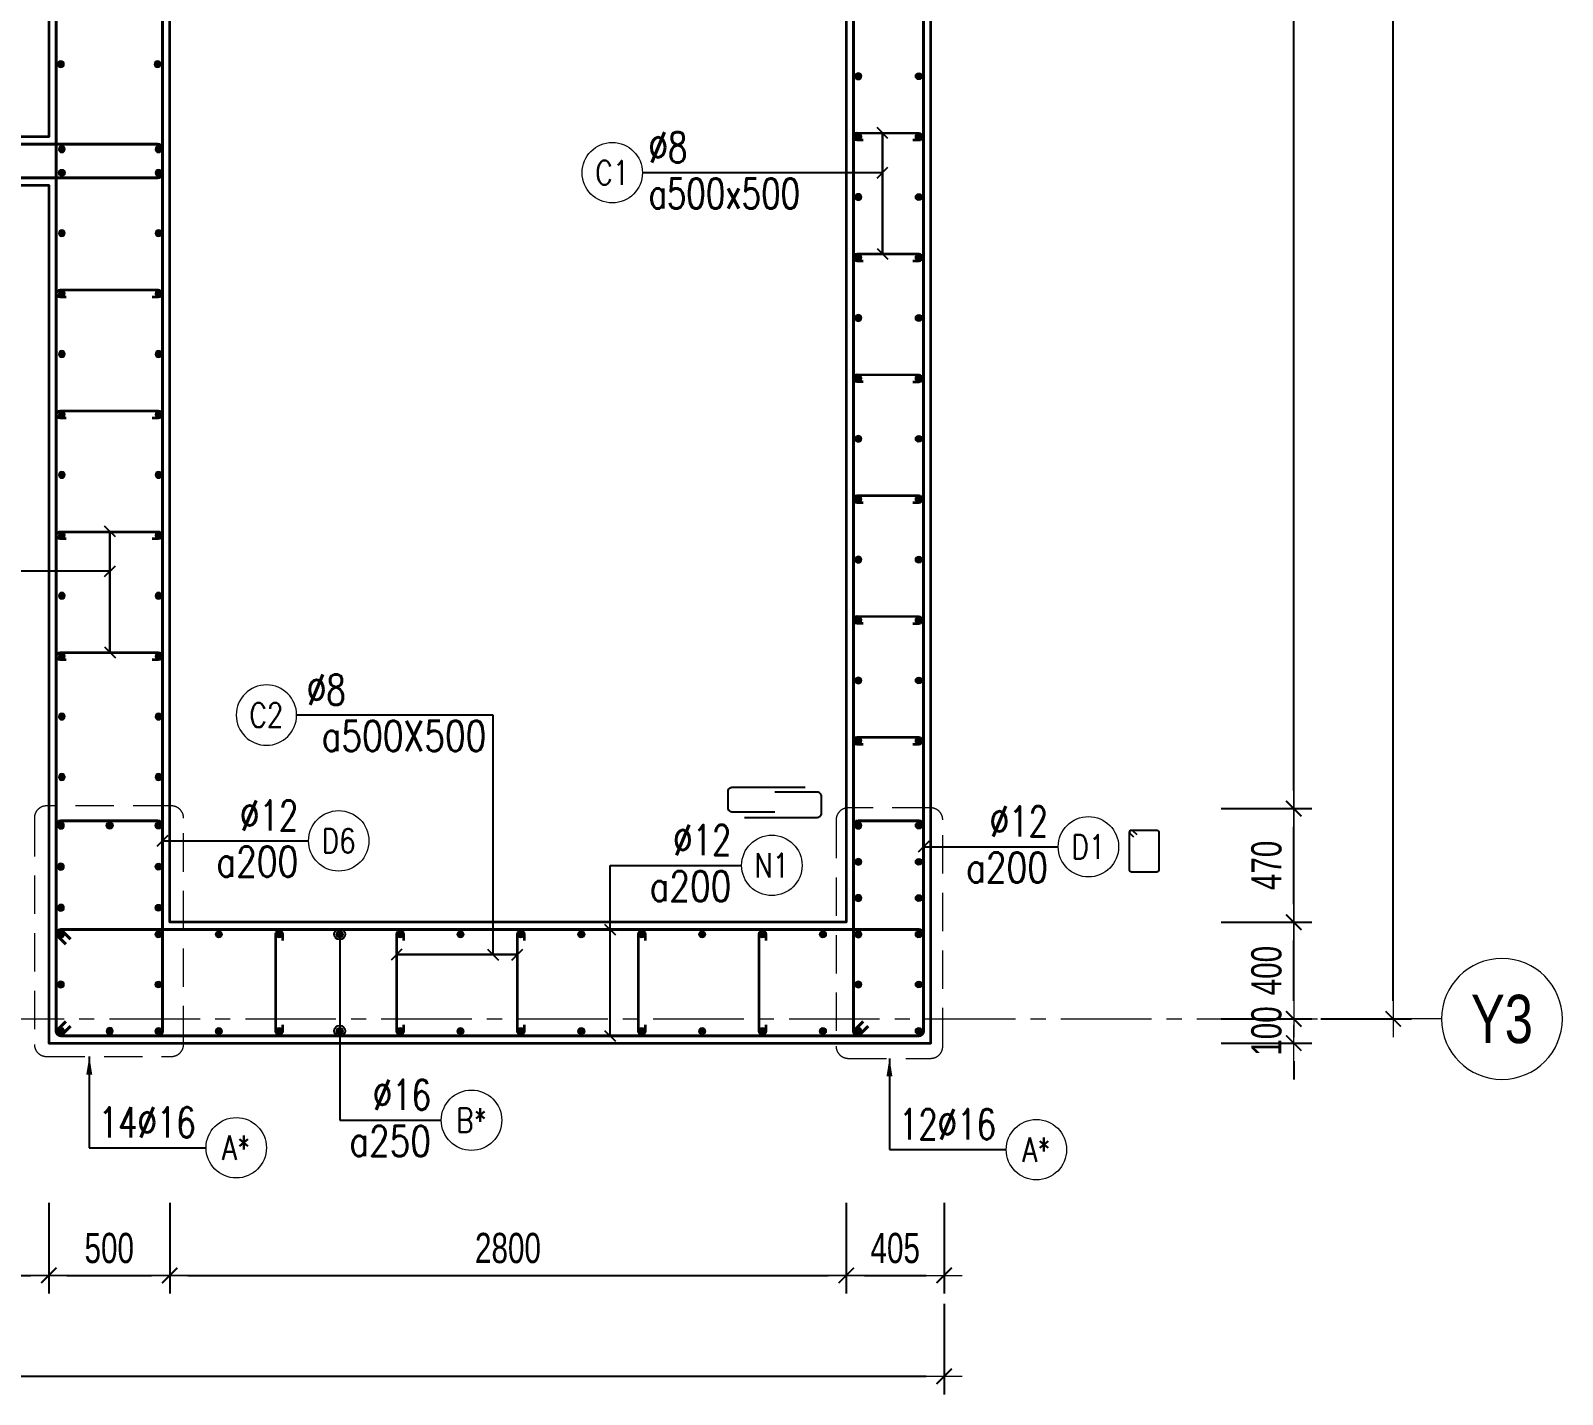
# Model space of a CAD drawing. Header units: millimetres. Extents: x 738475 to 1279438, y -34239 to 156422.
# Drawn here: x 1073978 to 1080317, y 48165 to 53807 of the extents above; entities that cross this region are included whole.
import ezdxf
from ezdxf.enums import TextEntityAlignment as Align

# ---------------------------------------------------------------- set-up
doc = ezdxf.new("R2010")
doc.units = ezdxf.units.MM
doc.header["$MEASUREMENT"] = 0
for name, pattern in [('HIDDEN2', [4.7625, 3.175, -1.5875]), ('HT_Dim Grid$0$CENTER2', [1.125, 0.75, -0.125, 0.125, -0.125]), ('HT_Grid$0$CENTER2', [1.125, 0.75, -0.125, 0.125, -0.125])]:
    doc.linetypes.add(name, pattern=pattern)
doc.layers.get('0').update_dxf_attribs({"lineweight": 20})
doc.layers.get('Defpoints').update_dxf_attribs({"color": 151, "lineweight": 9})
for name, color, linetype, lineweight in [('HT_Dim Grid$0$NDC_S_AXIS', 5, 'HT_Dim Grid$0$CENTER2', 13), ('HT_Dim Grid$0$NDC_S_SYMBOL', 1, 'Continuous', 15), ('HT_Dim Grid$0$NDC_S_TEXT SYMBOL', 7, 'Continuous', 20), ('HT_Grid$0$NDC_S_AXIS', 5, 'HT_Grid$0$CENTER2', 13), ('KC-LEADER', 153, 'Continuous', 18), ('KC-THEP', 6, 'Continuous', 40), ('NDC_S_DIM', 1, 'Continuous', 15), ('NDC_S_HIDDEN', 8, 'HIDDEN2', 13), ('NDC_S_LEADER', 1, 'Continuous', 15), ('NDC_S_REBAR', 4, 'Continuous', 35), ('NDC_S_STIRRUP', 4, 'Continuous', 40), ('NDC_S_VN TEXT', 7, 'Continuous', 20), ('NDC_S_WALL', 6, 'Continuous', 35), ('OF_Core wall_1.2(B1-19F)$0$NDC_S_WALL', 6, 'Continuous', 35)]:
    doc.layers.add(name, color=color, linetype=linetype, lineweight=lineweight)
doc.layers.add('Leader', color=6, linetype='Continuous')
doc.layers.add('Ligature', color=1, linetype='Continuous')
doc.styles.add('HT_Dim Grid$0$NDC_ANNO', font='', dxfattribs={"width": 0.8})
doc.styles.add('NDC_DIM', font='', dxfattribs={"width": 0.75})
doc.styles.add('NDC_EN TXT', font='romans.shx', dxfattribs={"width": 0.8})
doc.styles.get('HT_Dim Grid$0$NDC_ANNO').set_extended_font_data('Dotum')
doc.styles.get('NDC_DIM').set_extended_font_data('Dotum')
doc.dimstyles.new('NDC_dim_30', dxfattribs={"dimscale": 30, "dimtxt": 2.5, "dimasz": 1.5, "dimexe": 1.5, "dimexo": 2.5, "dimgap": 1, "dimtad": 1, "dimdec": 0, "dimzin": 0, "dimdsep": 46, "dimtxsty": 'NDC_DIM', "dimblk": 'DIMMARK', "dimcen": 0.09, "dimdle": 1.2, "dimclrd": 1, "dimclre": 1, "dimclrt": 3, "dimadec": 0, "dimazin": 0, "dimtfac": 1, "dimtdec": 0, "dimtix": 1, "dimtofl": 0, "dimtmove": 0, "dimatfit": 3, "dimfxl": 6, "dimfxlon": 1, "dimtolj": 1, "dimtzin": 0, "dimarcsym": 0})
doc.dimstyles.new('NDC_dim_50', dxfattribs={"dimscale": 50, "dimtxt": 2.5, "dimasz": 1.5, "dimexe": 1.5, "dimexo": 2.5, "dimgap": 1, "dimtad": 1, "dimdec": 0, "dimzin": 0, "dimdsep": 46, "dimtxsty": 'NDC_DIM', "dimblk": 'DIMMARK', "dimcen": 0.09, "dimdle": 1.2, "dimclrd": 1, "dimclre": 1, "dimclrt": 3, "dimadec": 0, "dimazin": 0, "dimtfac": 1, "dimtdec": 0, "dimtix": 1, "dimtofl": 0, "dimtmove": 0, "dimatfit": 3, "dimfxl": 6, "dimfxlon": 1, "dimtolj": 1, "dimtzin": 0, "dimarcsym": 0})

# ---------------------------------------------------------------- blocks, each defined once
blk = doc.blocks.new('THEP')
at = {"layer": 'KC-LEADER', "color": 6}
blk.add_circle((0, 0), 14, dxfattribs=at)
at = {"layer": 'KC-THEP'}
for p, q in [((-14, 0), (14, 0)), ((9.9, 9.9), (-9.9, -9.9)), ((-9.9, 9.9), (9.9, -9.9)), ((0, 14), (0, -14))]:
    blk.add_line(p, q, dxfattribs=at)
blk = doc.blocks.new('DIMMARK')
at = {"layer": 'NDC_S_DIM', "color": 1}
blk.add_line((-1.5, 0), (1, 0), dxfattribs=at)
at = {"layer": 'NDC_S_DIM', "color": 2, "const_width": 0.1}
blk.add_lwpolyline([(-0.424, -0.424), (0.424, 0.424)], dxfattribs=at)
blk = doc.blocks.new('*U10')
blk.add_circle((2.5, 0), 2.5)
at = {"layer": 'NDC_S_VN TEXT', "color": 3, "style": 'NDC_EN TXT'}
for tag, width, p in [('DK2', 0.75, (-0.85, 0.85)), ('KC2', 0.8, (-0.85, -2.97))]:
    blk.add_attdef(tag, text='', height=2.5, dxfattribs=dict(at, width=width)).set_placement(p, align=Align.RIGHT)
at = {"layer": 'NDC_S_VN TEXT', "color": 7, "style": 'NDC_EN TXT', "width": 0.8}
blk.add_attdef('SH3', text='', height=2, dxfattribs=at).set_placement((2.5, 0), align=Align.MIDDLE)
blk = doc.blocks.new('*U9')
blk.add_circle((2.5, 0), 2.5)
at = {"layer": 'NDC_S_VN TEXT', "color": 3, "style": 'NDC_EN TXT', "width": 0.75}
blk.add_attdef('DK2', text='', height=2.5, dxfattribs=at).set_placement((-0.85, 0.85), align=Align.RIGHT)
at = {"layer": 'NDC_S_VN TEXT', "color": 7, "style": 'NDC_EN TXT', "width": 0.8}
blk.add_attdef('SH3', text='', height=2, dxfattribs=at).set_placement((2.5, 0), align=Align.MIDDLE)
blk = doc.blocks.new('*D780')
at = {"layer": 'Defpoints', "color": 0, "ltscale": 200, "transparency": 16777216}
for p in [(1075346.8, 58717.9), (1079617, 58717.9), (1075346.8, 49717.9)]:
    blk.add_point(p, dxfattribs=at)
at = {"layer": 'NDC_S_DIM', "color": 1, "lineweight": -2, "ltscale": 200, "transparency": 16777216}
for p, q in [((1079317, 58717.9), (1079692, 58717.9)), ((1079617, 49792.9), (1079617, 58642.9)), ((1079317, 49717.9), (1079692, 49717.9))]:
    blk.add_line(p, q, dxfattribs=at)
at = {"layer": 'NDC_S_DIM', "color": 1, "lineweight": -2, "ltscale": 200, "transparency": 16777216, "xscale": 75, "yscale": 75, "zscale": 75}
for p, rotation in [((1079617, 58717.9), 90), ((1079617, 49717.9), 270)]:
    blk.add_blockref('DIMMARK', p, dxfattribs=dict(at, rotation=rotation))
at = {"layer": 'NDC_S_DIM', "color": 3, "ltscale": 200, "transparency": 16777216, "insert": (1079504.4, 54217.9), "char_height": 125, "attachment_point": 5, "rotation": 90, "style": 'NDC_DIM'}
blk.add_mtext('\\A1;9000', dxfattribs=at)
blk = doc.blocks.new('*U20')
at = {"layer": 'HT_Dim Grid$0$NDC_S_SYMBOL'}
blk.add_line((5, 0), (9, 0), dxfattribs=at)
blk.add_circle((0, 0), 5, dxfattribs=at)
at = {"layer": 'HT_Dim Grid$0$NDC_S_TEXT SYMBOL', "color": 7, "style": 'HT_Dim Grid$0$NDC_ANNO', "width": 0.8}
blk.add_attdef('GRID', text='', height=4, rotation=270, dxfattribs=at).set_placement((0, 0), align=Align.MIDDLE)
blk = doc.blocks.new('*D782')
at = {"layer": 'Defpoints', "color": 0, "ltscale": 200, "transparency": 16777216}
for p in [(1074610.8, 49717.9), (1074553.3, 49617.9), (1079205.3, 49617.9)]:
    blk.add_point(p, dxfattribs=at)
at = {"layer": 'NDC_S_DIM', "color": 1, "lineweight": -2, "ltscale": 200, "transparency": 16777216}
for p, q in [((1079205.3, 49792.9), (1079205.3, 49867.9)), ((1078905.3, 49717.9), (1079280.3, 49717.9)), ((1078905.3, 49617.9), (1079280.3, 49617.9)), ((1079205.3, 49542.9), (1079205.3, 49467.9))]:
    blk.add_line(p, q, dxfattribs=at)
at = {"layer": 'NDC_S_DIM', "color": 1, "lineweight": -2, "ltscale": 200, "transparency": 16777216, "xscale": 75, "yscale": 75, "zscale": 75}
for p, rotation in [((1079205.3, 49717.9), 270), ((1079205.3, 49617.9), 90)]:
    blk.add_blockref('DIMMARK', p, dxfattribs=dict(at, rotation=rotation))
at = {"layer": 'NDC_S_DIM', "color": 3, "ltscale": 200, "transparency": 16777216, "insert": (1079092.8, 49667.9), "char_height": 125, "attachment_point": 5, "rotation": 90, "style": 'NDC_DIM'}
blk.add_mtext('\\A1;100', dxfattribs=at)
blk = doc.blocks.new('*D788')
at = {"layer": 'Defpoints', "color": 0, "ltscale": 200, "transparency": 16777216}
for p in [(1077758.6, 49996.7), (1065753.3, 49497.3), (1077758.6, 48239.7)]:
    blk.add_point(p, dxfattribs=at)
at = {"layer": 'NDC_S_DIM', "color": 1, "lineweight": -2, "ltscale": 200, "transparency": 16777216}
for p, q in [((1065753.3, 48539.7), (1065753.3, 48164.7)), ((1077758.6, 48539.7), (1077758.6, 48164.7)), ((1065828.3, 48239.7), (1077683.6, 48239.7))]:
    blk.add_line(p, q, dxfattribs=at)
at = {"layer": 'NDC_S_DIM', "color": 1, "lineweight": -2, "ltscale": 200, "transparency": 16777216, "xscale": 75, "yscale": 75, "zscale": 75, "rotation": 180}
blk.add_blockref('DIMMARK', (1065753.3, 48239.7), dxfattribs=at)
at = {"layer": 'NDC_S_DIM', "color": 1, "lineweight": -2, "ltscale": 200, "transparency": 16777216, "xscale": 75, "yscale": 75, "zscale": 75}
blk.add_blockref('DIMMARK', (1077758.6, 48239.7), dxfattribs=at)
at = {"layer": 'NDC_S_DIM', "color": 3, "ltscale": 200, "transparency": 16777216, "insert": (1071756, 48352.3), "char_height": 125, "attachment_point": 5, "style": 'NDC_DIM'}
blk.add_mtext('\\A1;12005', dxfattribs=at)
blk = doc.blocks.new('*D789')
at = {"layer": 'Defpoints', "color": 0, "ltscale": 200, "transparency": 16777216}
for p in [(1074053.3, 50539), (1074553.3, 49617.9), (1074553.3, 48656.8)]:
    blk.add_point(p, dxfattribs=at)
at = {"layer": 'NDC_S_DIM', "color": 1, "lineweight": -2, "ltscale": 200, "transparency": 16777216}
for p, q in [((1074053.3, 48956.8), (1074053.3, 48581.8)), ((1074553.3, 48956.8), (1074553.3, 48581.8)), ((1074128.3, 48656.8), (1074478.3, 48656.8))]:
    blk.add_line(p, q, dxfattribs=at)
at = {"layer": 'NDC_S_DIM', "color": 1, "lineweight": -2, "ltscale": 200, "transparency": 16777216, "xscale": 75, "yscale": 75, "zscale": 75, "rotation": 180}
blk.add_blockref('DIMMARK', (1074053.3, 48656.8), dxfattribs=at)
at = {"layer": 'NDC_S_DIM', "color": 1, "lineweight": -2, "ltscale": 200, "transparency": 16777216, "xscale": 75, "yscale": 75, "zscale": 75}
blk.add_blockref('DIMMARK', (1074553.3, 48656.8), dxfattribs=at)
at = {"layer": 'NDC_S_DIM', "color": 3, "ltscale": 200, "transparency": 16777216, "insert": (1074303.3, 48769.4), "char_height": 125, "attachment_point": 5, "style": 'NDC_DIM'}
blk.add_mtext('\\A1;500', dxfattribs=at)
blk = doc.blocks.new('*U749')
at = {"layer": 'KC-THEP', "xscale": -1, "rotation": 170.331435563619}
for p in [(-200, 0), (200, 0)]:
    blk.add_blockref('THEP', p, dxfattribs=at)
blk = doc.blocks.new('*U748')
at = {"layer": 'OF_Core wall_1.2(B1-19F)$0$NDC_S_WALL', "color": 0, "linetype": 'ByBlock', "lineweight": -2, "transparency": 16777216}
for p in [(0, 0), (0, -250), (0, -500), (0, -750), (0, -1000), (0, -1250), (0, -1500), (0, -1750), (0, -2000), (0, -2250)]:
    blk.add_blockref('*U749', p, dxfattribs=at)
blk = doc.blocks.new('*U751')
at = {"layer": 'NDC_S_REBAR'}
blk.add_lwpolyline([(-177.7, -15), (-202.7, -15, -1), (-202.7, 15), (202.7, 15, -1), (202.7, -15), (177.7, -15)], format="xyb", dxfattribs=at)
blk = doc.blocks.new('*U750')
at = {"layer": 'OF_Core wall_1.2(B1-19F)$0$NDC_S_WALL', "color": 0, "linetype": 'ByBlock', "lineweight": -2, "transparency": 16777216}
for p in [(0, 0), (0, -500), (0, -1000), (0, -1500)]:
    blk.add_blockref('*U751', p, dxfattribs=at)
blk = doc.blocks.new('*U757')
at = {"layer": 'NDC_S_REBAR'}
blk.add_lwpolyline([(15, 175), (15, 200, 1), (-15, 200), (-15, -200, 1), (15, -200), (15, -175)], format="xyb", dxfattribs=at)
blk = doc.blocks.new('*U754')
at = {"layer": 'NDC_S_STIRRUP', "color": 0, "linetype": 'ByBlock', "lineweight": -2, "transparency": 16777216}
for p in [(0, 0), (500, 0), (1000, 0), (1500, 0), (2000, 0)]:
    blk.add_blockref('*U757', p, dxfattribs=at)
blk = doc.blocks.new('*U755')
at = {"layer": 'KC-THEP', "xscale": -1, "rotation": 170.3314355693972}
blk.add_blockref('THEP', (-125, 0), dxfattribs=at)
at = {"layer": 'KC-THEP', "rotation": 189.6685644363809}
blk.add_blockref('THEP', (125, 0), dxfattribs=at)
blk = doc.blocks.new('*U756')
at = {"layer": 'NDC_S_STIRRUP', "color": 0, "linetype": 'ByBlock', "lineweight": -2, "transparency": 16777216}
for p in [(0, -4000), (0, -4250), (0, -4500), (0, -4750), (0, -5000), (0, -5250), (0, -5500), (0, -5750), (0, -6000), (0, -6250), (0, -6500), (0, -6750)]:
    blk.add_blockref('*U755', p, dxfattribs=at)
blk = doc.blocks.new('*U752')
at = {"layer": 'NDC_S_REBAR'}
blk.add_lwpolyline([(-102.4, -14.7), (-127.4, -14.7, -1), (-127.4, 15.3), (127.4, 14.7, -1), (127.4, -15.3), (102.4, -15.3)], format="xyb", dxfattribs=at)
blk = doc.blocks.new('*U753')
at = {"layer": 'NDC_S_STIRRUP', "color": 0, "linetype": 'ByBlock', "lineweight": -2, "transparency": 16777216}
for p in [(0, -4000), (0, -4500), (0, -5000), (0, -5500), (0, -6000), (0, -6500)]:
    blk.add_blockref('*U752', p, dxfattribs=at)
blk = doc.blocks.new('*D795')
at = {"layer": 'Defpoints', "color": 0, "ltscale": 200, "transparency": 16777216}
for p in [(1077353.3, 50117.9), (1074553.3, 49617.9), (1077353.3, 48656.8)]:
    blk.add_point(p, dxfattribs=at)
at = {"layer": 'NDC_S_DIM', "color": 1, "lineweight": -2, "ltscale": 200, "transparency": 16777216}
for p, q in [((1074553.3, 48956.8), (1074553.3, 48581.8)), ((1077353.3, 48956.8), (1077353.3, 48581.8)), ((1074628.3, 48656.8), (1077278.3, 48656.8))]:
    blk.add_line(p, q, dxfattribs=at)
at = {"layer": 'NDC_S_DIM', "color": 1, "lineweight": -2, "ltscale": 200, "transparency": 16777216, "xscale": 75, "yscale": 75, "zscale": 75, "rotation": 180}
blk.add_blockref('DIMMARK', (1074553.3, 48656.8), dxfattribs=at)
at = {"layer": 'NDC_S_DIM', "color": 1, "lineweight": -2, "ltscale": 200, "transparency": 16777216, "xscale": 75, "yscale": 75, "zscale": 75}
blk.add_blockref('DIMMARK', (1077353.3, 48656.8), dxfattribs=at)
at = {"layer": 'NDC_S_DIM', "color": 3, "ltscale": 200, "transparency": 16777216, "insert": (1075953.3, 48769.4), "char_height": 125, "attachment_point": 5, "style": 'NDC_DIM'}
blk.add_mtext('\\A1;2800', dxfattribs=at)
blk = doc.blocks.new('*D796')
at = {"layer": 'Defpoints', "color": 0, "ltscale": 200, "transparency": 16777216}
for p in [(1077353.3, 50117.9), (1077758.6, 50117.9), (1077758.6, 48656.8)]:
    blk.add_point(p, dxfattribs=at)
at = {"layer": 'NDC_S_DIM', "color": 1, "lineweight": -2, "ltscale": 200, "transparency": 16777216}
for p, q in [((1077353.3, 48956.8), (1077353.3, 48581.8)), ((1077758.6, 48956.8), (1077758.6, 48581.8)), ((1077428.3, 48656.8), (1077683.6, 48656.8))]:
    blk.add_line(p, q, dxfattribs=at)
at = {"layer": 'NDC_S_DIM', "color": 1, "lineweight": -2, "ltscale": 200, "transparency": 16777216, "xscale": 75, "yscale": 75, "zscale": 75, "rotation": 180}
blk.add_blockref('DIMMARK', (1077353.3, 48656.8), dxfattribs=at)
at = {"layer": 'NDC_S_DIM', "color": 1, "lineweight": -2, "ltscale": 200, "transparency": 16777216, "xscale": 75, "yscale": 75, "zscale": 75}
blk.add_blockref('DIMMARK', (1077758.6, 48656.8), dxfattribs=at)
at = {"layer": 'NDC_S_DIM', "color": 3, "ltscale": 200, "transparency": 16777216, "insert": (1077556, 48769.4), "char_height": 125, "attachment_point": 5, "style": 'NDC_DIM'}
blk.add_mtext('\\A1;405', dxfattribs=at)
blk = doc.blocks.new('*U12')
blk.add_circle((-2.5, 0), 2.5)
at = {"layer": 'NDC_S_VN TEXT', "color": 3, "style": 'NDC_EN TXT', "width": 0.75}
for tag, p in [('DK1', (0.5, 0.85)), ('KC1', (0.5, -2.97))]:
    blk.add_attdef(tag, p, '', height=2.5, dxfattribs=at)
at = {"layer": 'NDC_S_VN TEXT', "color": 7, "style": 'NDC_EN TXT', "width": 0.8}
blk.add_attdef('SH2', text='', height=2, dxfattribs=at).set_placement((-2.5, 0), align=Align.MIDDLE)
blk = doc.blocks.new('A$C72321851')
at = {"layer": 'Ligature'}
for points in [[(-60.9, -129.3), (-60.9, 170.9, -0.414214), (-43.3, 188.5), (25.8, 188.5, -0.414214), (43.4, 170.9), (43.4, -4.3)], [(-39.7, -4.3), (-39.7, -179.5, 0.414214), (-22.1, -197.1), (47, -197.1, 0.414214), (64.6, -179.5), (64.6, 120.7)]]:
    blk.add_lwpolyline(points, format="xyb", dxfattribs=at)
blk = doc.blocks.new('*D790')
at = {"layer": 'Defpoints', "color": 0, "ltscale": 200, "transparency": 16777216}
for p in [(1077353.3, 50117.9), (1079205.3, 50117.9), (1074610.8, 49717.9)]:
    blk.add_point(p, dxfattribs=at)
at = {"layer": 'NDC_S_DIM', "color": 1, "lineweight": -2, "ltscale": 200, "transparency": 16777216}
for p, q in [((1078905.3, 50117.9), (1079280.3, 50117.9)), ((1079205.3, 49792.9), (1079205.3, 50042.9)), ((1078905.3, 49717.9), (1079280.3, 49717.9))]:
    blk.add_line(p, q, dxfattribs=at)
at = {"layer": 'NDC_S_DIM', "color": 1, "lineweight": -2, "ltscale": 200, "transparency": 16777216, "xscale": 75, "yscale": 75, "zscale": 75}
for p, rotation in [((1079205.3, 50117.9), 90), ((1079205.3, 49717.9), 270)]:
    blk.add_blockref('DIMMARK', p, dxfattribs=dict(at, rotation=rotation))
at = {"layer": 'NDC_S_DIM', "color": 3, "ltscale": 200, "transparency": 16777216, "insert": (1079092.8, 49917.9), "char_height": 125, "attachment_point": 5, "rotation": 90, "style": 'NDC_DIM'}
blk.add_mtext('\\A1;400', dxfattribs=at)
blk = doc.blocks.new('*D791')
at = {"layer": 'Defpoints', "color": 0, "ltscale": 200, "transparency": 16777216}
for p in [(1077560.1, 50588.3), (1079205.3, 50588.3), (1077353.3, 50117.9)]:
    blk.add_point(p, dxfattribs=at)
at = {"layer": 'NDC_S_DIM', "color": 1, "lineweight": -2, "ltscale": 200, "transparency": 16777216}
for p, q in [((1078905.3, 50588.3), (1079280.3, 50588.3)), ((1079205.3, 50192.9), (1079205.3, 50513.3)), ((1078905.3, 50117.9), (1079280.3, 50117.9))]:
    blk.add_line(p, q, dxfattribs=at)
at = {"layer": 'NDC_S_DIM', "color": 1, "lineweight": -2, "ltscale": 200, "transparency": 16777216, "xscale": 75, "yscale": 75, "zscale": 75}
for p, rotation in [((1079205.3, 50588.3), 90), ((1079205.3, 50117.9), 270)]:
    blk.add_blockref('DIMMARK', p, dxfattribs=dict(at, rotation=rotation))
at = {"layer": 'NDC_S_DIM', "color": 3, "ltscale": 200, "transparency": 16777216, "insert": (1079092.8, 50353.1), "char_height": 125, "attachment_point": 5, "rotation": 90, "style": 'NDC_DIM'}
blk.add_mtext('\\A1;470', dxfattribs=at)
blk = doc.blocks.new('*D792')
at = {"layer": 'Defpoints', "color": 0, "ltscale": 200, "transparency": 16777216}
for p in [(1077588.3, 57817.5), (1079205.3, 57817.5), (1077560.1, 50588.3)]:
    blk.add_point(p, dxfattribs=at)
at = {"layer": 'NDC_S_DIM', "color": 1, "lineweight": -2, "ltscale": 200, "transparency": 16777216}
for p, q in [((1078905.3, 57817.5), (1079280.3, 57817.5)), ((1079205.3, 50663.3), (1079205.3, 57742.5)), ((1078905.3, 50588.3), (1079280.3, 50588.3))]:
    blk.add_line(p, q, dxfattribs=at)
at = {"layer": 'NDC_S_DIM', "color": 1, "lineweight": -2, "ltscale": 200, "transparency": 16777216, "xscale": 75, "yscale": 75, "zscale": 75}
for p, rotation in [((1079205.3, 57817.5), 90), ((1079205.3, 50588.3), 270)]:
    blk.add_blockref('DIMMARK', p, dxfattribs=dict(at, rotation=rotation))
at = {"layer": 'NDC_S_DIM', "color": 3, "ltscale": 200, "transparency": 16777216, "insert": (1079092.8, 54202.9), "char_height": 125, "attachment_point": 5, "rotation": 90, "style": 'NDC_DIM'}
blk.add_mtext('\\A1;7229', dxfattribs=at)
blk = doc.blocks.new('*D801')
at = {"layer": 'Defpoints', "color": 0, "ltscale": 200, "transparency": 16777216}
for p in [(1072653.3, 49617.9), (1074053.3, 49617.9), (1074053.3, 48656.8)]:
    blk.add_point(p, dxfattribs=at)
at = {"layer": 'NDC_S_DIM', "color": 1, "lineweight": -2, "ltscale": 200, "transparency": 16777216}
for p, q in [((1072653.3, 48956.8), (1072653.3, 48581.8)), ((1074053.3, 48956.8), (1074053.3, 48581.8)), ((1072728.3, 48656.8), (1073978.3, 48656.8))]:
    blk.add_line(p, q, dxfattribs=at)
at = {"layer": 'NDC_S_DIM', "color": 1, "lineweight": -2, "ltscale": 200, "transparency": 16777216, "xscale": 75, "yscale": 75, "zscale": 75, "rotation": 180}
blk.add_blockref('DIMMARK', (1072653.3, 48656.8), dxfattribs=at)
at = {"layer": 'NDC_S_DIM', "color": 1, "lineweight": -2, "ltscale": 200, "transparency": 16777216, "xscale": 75, "yscale": 75, "zscale": 75}
blk.add_blockref('DIMMARK', (1074053.3, 48656.8), dxfattribs=at)
at = {"layer": 'NDC_S_DIM', "color": 3, "ltscale": 200, "transparency": 16777216, "insert": (1073353.3, 48769.4), "char_height": 125, "attachment_point": 5, "style": 'NDC_DIM'}
blk.add_mtext('\\A1;1400', dxfattribs=at)

msp = doc.modelspace()

# ---------------------------------------------------------------- linework, layer by layer
at = {"layer": 'HT_Grid$0$NDC_S_AXIS', "ltscale": 500}
msp.add_line((1060803.973, 49717.916), (1079616.991, 49717.916), dxfattribs=at)
at = {"layer": 'Ligature'}
msp.add_lwpolyline([(1078544.056, 50469.294), (1078528.09, 50485.26, -0.66817864), (1078533.863, 50499.198), (1078638.492, 50499.198, -0.41421356), (1078646.657, 50491.033), (1078646.657, 50333.926, -0.41421356), (1078638.492, 50325.761), (1078533.863, 50325.761, -0.41421356), (1078525.698, 50333.926), (1078525.698, 50491.033, -0.66817864), (1078539.637, 50496.807), (1078555.603, 50480.841)], format="xyb", dxfattribs=at)
at = {"layer": 'NDC_S_HIDDEN', "ltscale": 50}
for points in [[(1074560.75, 50599.189), (1074043.41, 50599.189, 0.41421356), (1073993.41, 50549.189), (1073993.41, 49612.713, 0.41421356), (1074043.41, 49562.713), (1074560.75, 49562.713, 0.41421356), (1074610.75, 49612.713), (1074610.75, 50549.189, 0.41421356)], [(1077361.464, 49554.828), (1077702.748, 49554.828, 0.41421356), (1077752.748, 49604.828), (1077752.748, 50541.304, 0.41421356), (1077702.748, 50591.304), (1077361.464, 50591.304, 0.41421356), (1077311.464, 50541.304), (1077311.464, 49604.828, 0.41421356)]]:
    msp.add_lwpolyline(points, format="xyb", close=True, dxfattribs=at)
at = {"layer": 'NDC_S_STIRRUP'}
for points in [[(1074123.349, 58727.916), (1074083.349, 58767.916, -0.41421356), (1074103.349, 58787.916), (1074503.349, 58787.916, -0.41421356), (1074523.349, 58767.916), (1074523.349, 49667.916, -0.41421356), (1074503.349, 49647.916), (1074103.349, 49647.916, -0.41421356), (1074083.349, 49667.916), (1074083.349, 58767.916, -0.41421356), (1074103.349, 58787.916), (1074143.349, 58747.916)], [(1077423.349, 58727.916), (1077383.349, 58767.916, -0.41421356), (1077403.349, 58787.916), (1077653.349, 58787.916, -0.41421356), (1077673.349, 58767.916), (1077673.349, 49667.916, -0.41421356), (1077653.349, 49647.916), (1077403.349, 49647.916, -0.41421356), (1077383.349, 49667.916), (1077383.349, 58767.916, -0.41421356), (1077403.349, 58787.916), (1077443.349, 58747.916)], [(1071623.349, 53277), (1071583.349, 53317, -0.41421356), (1071603.349, 53337), (1074503.349, 53337, -0.41421356), (1074523.349, 53317), (1074523.349, 53217.916, -0.41421356), (1074503.349, 53197.916), (1071603.349, 53197.916, -0.41421356), (1071583.349, 53217.916), (1071583.349, 53317, -0.41421356), (1071603.349, 53337), (1071643.349, 53297)], [(1074123.349, 49707.916), (1074083.349, 49667.916, 0.41421356), (1074103.349, 49647.916), (1074503.349, 49647.916, 0.41421356), (1074523.349, 49667.916), (1074523.349, 50517.733, 0.41421356), (1074503.349, 50537.733), (1074103.349, 50537.733, 0.41421356), (1074083.349, 50517.733), (1074083.349, 49667.916, 0.41421356), (1074103.349, 49647.916), (1074143.349, 49687.916)], [(1077423.349, 49707.916), (1077383.349, 49667.916, 0.41421356), (1077403.349, 49647.916), (1077653.349, 49647.916, 0.41421356), (1077673.349, 49667.916), (1077673.349, 50517.733, 0.41421356), (1077653.349, 50537.733), (1077403.349, 50537.733, 0.41421356), (1077383.349, 50517.733), (1077383.349, 49667.916, 0.41421356), (1077403.349, 49647.916), (1077443.349, 49687.916)], [(1074143.349, 50047.916), (1074103.349, 50087.916, 0.41421356), (1074083.349, 50067.916), (1074083.349, 49667.916, 0.41421356), (1074103.349, 49647.916), (1077653.349, 49647.916, 0.41421356), (1077673.349, 49667.916), (1077673.349, 50067.916, 0.41421356), (1077653.349, 50087.916), (1074103.349, 50087.916, 0.41421356), (1074083.349, 50067.916), (1074123.349, 50027.916)]]:
    msp.add_lwpolyline(points, format="xyb", dxfattribs=at)
at = {"layer": 'NDC_S_WALL'}
for points in [[(1077353.349, 58817.916), (1077353.349, 50117.916), (1074553.349, 50117.916), (1074553.349, 56487.916), (1075953.349, 56487.916), (1075953.349, 56787.916), (1074553.349, 56787.916), (1074553.349, 58317.916), (1075953.349, 58317.916), (1075953.349, 58817.916), (1073303.349, 58817.916), (1073303.349, 58317.916), (1074053.349, 58317.916), (1074053.349, 53367.916), (1071853.349, 53367.916), (1071853.349, 58317.916), (1072503.349, 58317.916), (1072503.349, 58817.916), (1070653.349, 58817.916), (1070653.349, 58317.916), (1071553.349, 58317.916), (1071553.349, 56267.916), (1068753.349, 56267.916)], [(1068753.349, 55967.916), (1071553.349, 55967.916), (1071553.349, 51517.916), (1072653.349, 51517.916), (1072653.349, 51717.916), (1071853.349, 51717.916), (1071853.349, 53167.916), (1074053.349, 53167.916), (1074053.349, 49617.916), (1077703.349, 49617.916), (1077703.349, 58817.916), (1077353.349, 58817.916)]]:
    msp.add_lwpolyline(points, dxfattribs=at)

# ---------------------------------------------------------------- block references
at = {"layer": 'HT_Dim Grid$0$NDC_S_AXIS'}
ref = msp.add_blockref('*U20', (1080066.991, 49717.916), dxfattribs=dict(at, xscale=-50, yscale=50, zscale=50))
ref.add_attrib('GRID', 'Y3', dxfattribs={"layer": 'HT_Dim Grid$0$NDC_S_TEXT SYMBOL', "color": 7, "height": 200, "style": 'HT_Dim Grid$0$NDC_ANNO', "width": 0.8}).set_placement((1080066.991, 49717.916), align=Align.MIDDLE)
at = {"layer": 'KC-THEP', "xscale": -1}
for p, rotation in [((1074103.349, 53667.916), 170.331435563619), ((1074503.349, 53667.916), 170.331435563619), ((1074106.861, 53316.067), 170.331435563619), ((1074506.861, 53316.067), 170.331435563619), ((1074506.861, 53218.567), 170.331435563619), ((1074103.349, 50517.916), 170.331435563619), ((1077403.349, 50517.916), 170.3314355693972), ((1074103.349, 50347.916), 170.331435563619), ((1077403.349, 50367.916), 170.3314355693972), ((1077403.349, 50217.916), 170.3314355693972), ((1074103.349, 50177.916), 170.331435563619), ((1074103.349, 50067.916), 170.331435563619), ((1077403.349, 50067.916), 170.3314355693972), ((1074103.349, 49860.37), 170.331435563619), ((1077403.349, 49860.37), 170.3314355693972), ((1074103.349, 49667.916), 170.331435563619), ((1074305.105, 49667.916), 170.331435563619), ((1077403.349, 49667.916), 170.3314355693972)]:
    msp.add_blockref('THEP', p, dxfattribs=dict(at, rotation=rotation))
at = {"layer": 'KC-THEP'}
for p, rotation in [((1074106.861, 53218.848), 9.668564436380946), ((1074305.105, 50517.733), 9.668564436380946), ((1074506.861, 50517.916), 9.668564436380946), ((1077653.349, 50517.916), 189.6685644363809), ((1074506.861, 50347.916), 9.668564436380946), ((1077653.349, 50367.916), 189.6685644363809), ((1077653.349, 50217.916), 189.6685644363809), ((1074506.861, 50177.916), 9.668564436380946), ((1074506.861, 50067.916), 9.668564436380946), ((1074756.861, 50067.916), 9.668564436380946), ((1075006.861, 50067.916), 9.668564436380946), ((1075256.861, 50067.916), 9.668564436380946), ((1075506.861, 50067.916), 9.668564436380946), ((1075756.861, 50067.916), 9.668564436380946), ((1076006.861, 50067.916), 9.668564436380946), ((1076256.861, 50067.916), 9.668564436380946), ((1076506.861, 50067.916), 9.668564436380946), ((1076756.861, 50067.916), 9.668564436380946), ((1077006.861, 50067.916), 9.668564436380946), ((1077256.861, 50067.916), 9.668564436380946), ((1077653.349, 50067.916), 189.6685644363809), ((1074506.861, 49860.37), 9.668564436380946), ((1077653.349, 49860.37), 189.6685644363809), ((1074506.861, 49667.916), 9.668564436380946), ((1074756.861, 49667.916), 9.668564436380946), ((1075006.861, 49667.916), 9.668564436380946), ((1075256.861, 49667.916), 9.668564436380946), ((1075506.861, 49667.916), 9.668564436380946), ((1075756.861, 49667.916), 9.668564436380946), ((1076006.861, 49667.916), 9.668564436380946), ((1076256.861, 49667.916), 9.668564436380946), ((1076506.861, 49667.916), 9.668564436380946), ((1076756.861, 49667.916), 9.668564436380946), ((1077006.861, 49667.916), 9.668564436380946), ((1077256.861, 49667.916), 9.668564436380946), ((1077653.349, 49667.916), 189.6685644363809)]:
    msp.add_blockref('THEP', p, dxfattribs=dict(at, rotation=rotation))
at = {"layer": 'Leader', "xscale": -1, "rotation": 270.0000000000001}
msp.add_blockref('A$C72321851', (1077062.087, 50612.785), dxfattribs=at)
at = {"layer": 'NDC_S_STIRRUP'}
for name, p in [('*U756', (1077528.349, 57618.099)), ('*U753', (1077525.997, 57368.359)), ('*U754', (1075006.861, 49867.916))]:
    msp.add_blockref(name, p, dxfattribs=at)
at = {"layer": 'NDC_S_VN TEXT', "xscale": 50, "yscale": 50, "zscale": 50}
for name, p, values in [('*U12', (1076510.057, 53219.044), {'SH2': 'C1', 'DK1': '%%c8', 'KC1': 'a500x500'}), ('*U10', (1075127.905, 50454.643), {'SH3': 'D6', 'DK2': '%%C12', 'KC2': 'a200'}), ('*U10', (1078230.639, 50430.295), {'SH3': 'D1', 'DK2': '%%c12', 'KC2': 'a200'}), ('*U10', (1076920.436, 50353.194), {'SH3': 'N1', 'DK2': '%%C12', 'KC2': 'a200'}), ('*U10', (1075677.472, 49298.775), {'SH3': 'B*', 'DK2': '%%C16', 'KC2': 'a250'}), ('*U9', (1074703.836, 49185.004), {'SH3': 'A*', 'DK2': '14%%C16'}), ('*U9', (1078015.286, 49177.119), {'SH3': 'A*', 'DK2': '12%%C16'})]:
    msp.add_blockref(name, p, dxfattribs=at).add_auto_attribs(values)
at = {"layer": 'NDC_S_VN TEXT'}
ref = msp.add_blockref('*U10', (1075078.73, 50975.063), dxfattribs=dict(at, xscale=-50, yscale=50, zscale=50))
ref.add_attrib('SH3', 'C2', dxfattribs={"color": 7, "height": 100, "style": 'NDC_EN TXT', "width": 0.8}).set_placement((1074953.73, 50975.063), align=Align.MIDDLE)
ref.add_attrib('DK2', '%%c8', dxfattribs={"color": 3, "height": 125, "style": 'NDC_EN TXT', "width": 0.75}).set_placement((1075281.945, 51017.339), align=Align.RIGHT)
ref.add_attrib('KC2', 'a500X500', dxfattribs={"color": 3, "height": 125, "style": 'NDC_EN TXT', "width": 0.8}).set_placement((1075864.088, 50826.436), align=Align.RIGHT)
at = {"layer": 'OF_Core wall_1.2(B1-19F)$0$NDC_S_WALL'}
for name, p in [('*U748', (1074306.861, 52968.848)), ('*U750', (1074302.875, 52718.848))]:
    msp.add_blockref(name, p, dxfattribs=at)

# ---------------------------------------------------------------- dimensions: what is measured, and where the dimension line sits
at = {"layer": 'NDC_S_DIM', "ltscale": 200}
dim = msp.add_linear_dim(base=(1079616.991, 58717.916), p1=(1075346.806, 49717.916), p2=(1075346.806, 58717.916), angle=90, dimstyle='NDC_dim_50', dxfattribs=at)
dim.commit()
dim.dimension.update_dxf_attribs({"geometry": '*D780', "text_midpoint": (1079504.406, 54217.916)})
for base, p1, p2, picture, middle in [((1079205.336, 57817.507), (1077560.076, 50588.304), (1077588.307, 57817.507), '*D792', (1079092.751, 54202.906)), ((1079205.336, 50588.304), (1077353.349, 50117.916), (1077560.076, 50588.304), '*D791', (1079092.751, 50353.11)), ((1079205.336, 50117.916), (1074610.75, 49717.916), (1077353.349, 50117.916), '*D790', (1079092.751, 49917.916)), ((1079205.336, 49617.916), (1074610.75, 49717.916), (1074553.349, 49617.916), '*D782', (1079092.751, 49667.916))]:
    dim = msp.add_linear_dim(base=base, p1=p1, p2=p2, angle=90, dimstyle='NDC_dim_50', override={"dimtmove": 1}, dxfattribs=at)
    dim.commit()
    dim.dimension.update_dxf_attribs({"geometry": picture, "text_midpoint": middle})
for base, p1, p2, picture, middle in [((1074553.349, 48656.825), (1074053.349, 50539.049), (1074553.349, 49617.916), '*D789', (1074303.349, 48769.41)), ((1077353.349, 48656.825), (1074553.349, 49617.916), (1077353.349, 50117.916), '*D795', (1075953.349, 48769.41)), ((1077758.563, 48656.825), (1077353.349, 50117.916), (1077758.563, 50117.916), '*D796', (1077555.956, 48769.41)), ((1077758.563, 48239.68), (1065753.349, 49497.255), (1077758.563, 49996.73), '*D788', (1071755.956, 48352.265)), ((1074053.349, 48656.825), (1072653.349, 49617.916), (1074053.349, 49617.916), '*D801', (1073353.349, 48769.41))]:
    dim = msp.add_linear_dim(base=base, p1=p1, p2=p2, dimstyle='NDC_dim_50', override={"dimtmove": 1}, dxfattribs=at)
    dim.commit()
    dim.dimension.update_dxf_attribs({"geometry": picture, "text_midpoint": middle})

# ---------------------------------------------------------------- leaders
at = {"layer": 'NDC_S_LEADER'}
for points, dimstyle, override in [([(1077503.37, 53383.405), (1077503.445, 52883.405)], 'NDC_dim_30', {"dimtad": 0, "dimldrblk": 'Oblique'}), ([(1077503.445, 52883.405), (1077503.37, 53383.405)], 'NDC_dim_30', {"dimtad": 0, "dimldrblk": 'Oblique'}), ([(1077503.37, 53219.043), (1076510.057, 53219.043)], 'NDC_dim_30', {"dimtad": 0, "dimldrblk": 'Oblique'}), ([(1074306.055, 51734.772), (1074306.055, 51234.772)], 'NDC_dim_30', {"dimtad": 0, "dimldrblk": 'Oblique'}), ([(1074306.055, 51234.772), (1074306.055, 51734.772)], 'NDC_dim_30', {"dimtad": 0, "dimldrblk": 'Oblique'}), ([(1074306.055, 51570.41), (1073312.742, 51570.41)], 'NDC_dim_30', {"dimtad": 0, "dimldrblk": 'Oblique'}), ([(1075891.627, 49984.135), (1075891.627, 50975.063), (1075078.73, 50975.063)], 'NDC_dim_30', {"dimtad": 0, "dimldrblk": 'Oblique'}), ([(1074523.349, 50454.462), (1075127.905, 50454.462)], 'NDC_dim_30', {"dimtad": 0, "dimldrblk": 'Oblique'}), ([(1077673.349, 50430.295), (1078228.564, 50430.295)], 'NDC_dim_30', {"dimtad": 0, "dimldrblk": 'Oblique'}), ([(1076375.698, 49647.916), (1076375.698, 50353.013), (1076920.436, 50353.013)], 'NDC_dim_30', {"dimtad": 0, "dimldrblk": 'Oblique'}), ([(1076375.698, 50087.916), (1076375.698, 50353.013), (1076920.436, 50353.013)], 'NDC_dim_30', {"dimtad": 0, "dimldrblk": 'Oblique'}), ([(1075256.861, 50068.487), (1075256.861, 49298.594), (1075677.472, 49298.594)], 'NDC_dim_30', {"dimgap": 1, "dimtad": 0, "dimldrblk": 'Origin'}), ([(1075491.861, 49984.135), (1075991.861, 49984.135)], 'NDC_dim_30', {"dimtad": 0, "dimldrblk": 'Oblique'}), ([(1075991.861, 49984.135), (1075491.861, 49984.135)], 'NDC_dim_30', {"dimtad": 0, "dimldrblk": 'Oblique'}), ([(1075256.861, 49668.487), (1075256.861, 49298.594), (1075677.472, 49298.594)], 'NDC_dim_30', {"dimgap": 1, "dimtad": 0, "dimldrblk": 'Origin'}), ([(1074220.656, 49562.713), (1074220.656, 49185.004), (1074703.836, 49185.004)], 'NDC_dim_50', {"dimtad": 0}), ([(1077532.106, 49554.828), (1077532.106, 49177.119), (1078015.286, 49177.119)], 'NDC_dim_50', {"dimtad": 0})]:
    msp.add_leader(points, dimstyle=dimstyle, override=override, dxfattribs=at)

doc.saveas('drawing.dxf')
